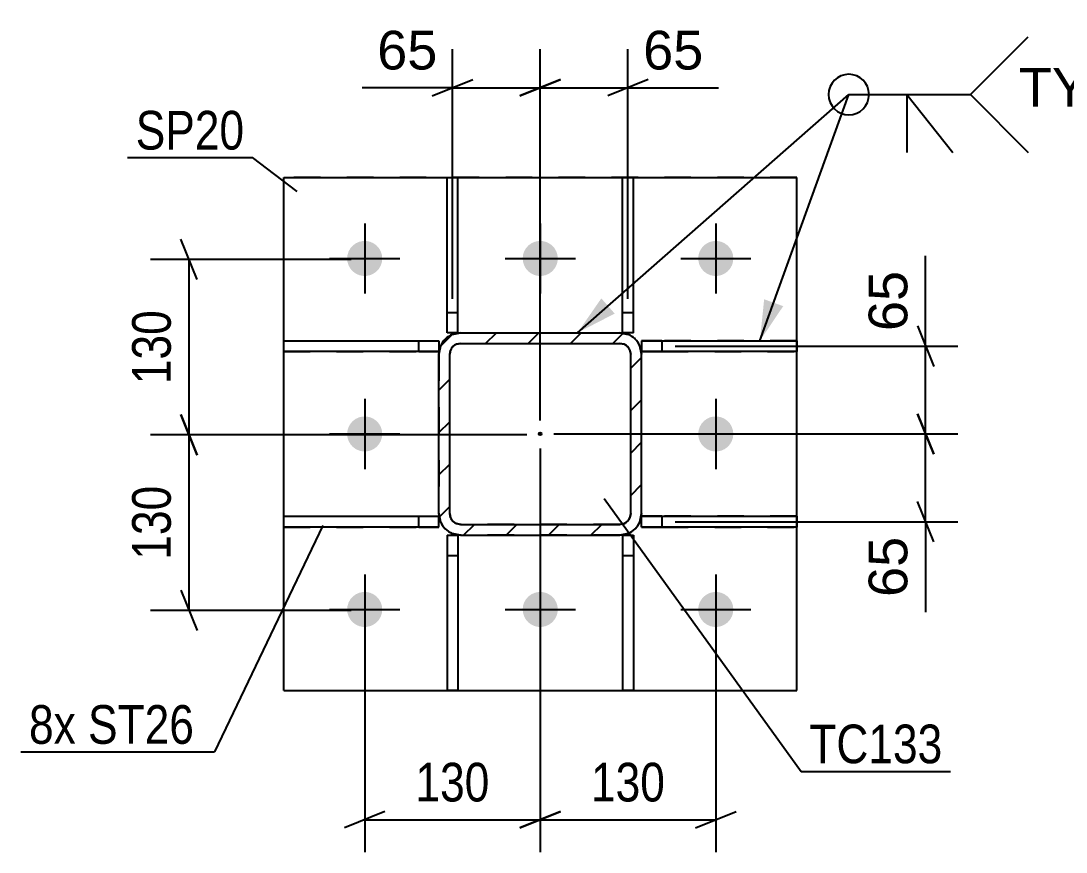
# Model space of a CAD drawing. Header units: millimetres. Extents: x 0 to 841, y 0 to 594.
# Drawn here: x 436.8 to 514.2, y 113.8 to 175.4 of the extents above; entities that cross this region are included whole.
import ezdxf

# ---------------------------------------------------------------- set-up
doc = ezdxf.new("R2010")
doc.units = ezdxf.units.MM
doc.linetypes.add('DXK_LINE_DOT2', pattern=[3.9198, 1.9599, -1.9599])
doc.linetypes.add('DXK_LINE_DOT3', pattern=[5.9187, 2.979, -0.9799, 0.9799, -0.9799])
doc.styles.add('Arial', font='ARIAL.TTF', dxfattribs={"height": 0.2})
doc.styles.add('Arial Narrow', font='ARIALN.TTF', dxfattribs={"height": 0.2})

# ---------------------------------------------------------------- blocks, each defined once
blk = doc.blocks.new('Part-318890688-5970 - 5917')
at = {"color": 2, "linetype": 'Continuous'}
for p, q in [((468.322, 152.267), (468.322, 163.767)), ((468.322, 163.767), (469.122, 163.767)), ((469.122, 152.267), (469.122, 163.767)), ((469.122, 152.267), (468.322, 152.267)), ((468.322, 152.267), (468.322, 152.267)), ((469.122, 152.267), (469.122, 152.267))]:
    blk.add_line(p, q, dxfattribs=at)
at = {"color": 7, "linetype": 'DXK_LINE_DOT2'}
for p, q in [((468.322, 153.767), (469.122, 153.767)), ((469.122, 152.267), (468.322, 152.267)), ((468.322, 152.267), (468.322, 152.267)), ((469.122, 152.267), (469.122, 152.267))]:
    blk.add_line(p, q, dxfattribs=at)
blk = doc.blocks.new('Part-318890688-5960 - 5917')
at = {"color": 2, "linetype": 'Continuous'}
for p, q in [((482.722, 151.667), (482.722, 151.667)), ((482.722, 151.667), (494.222, 151.667)), ((482.722, 151.667), (482.722, 150.867)), ((494.222, 151.667), (494.222, 150.867)), ((494.222, 150.867), (482.722, 150.867))]:
    blk.add_line(p, q, dxfattribs=at)
at = {"color": 7, "linetype": 'DXK_LINE_DOT2'}
for p, q in [((484.222, 151.667), (482.722, 151.667)), ((494.222, 151.667), (484.222, 151.667)), ((484.222, 151.667), (484.222, 150.867)), ((482.722, 150.867), (484.222, 150.867)), ((484.222, 150.867), (494.222, 150.867))]:
    blk.add_line(p, q, dxfattribs=at)
blk = doc.blocks.new('Bolt-318890688-5928 - 5917')
at = {"linetype": 'Continuous'}
for points in [[(463.522, 157.767), (463.494, 157.496), (463.41, 157.238), (463.274, 157.002), (463.092, 156.8), (462.872, 156.641), (462.624, 156.53), (462.358, 156.474), (462.086, 156.474), (461.82, 156.53), (461.572, 156.641), (461.352, 156.8), (461.17, 157.002), (461.034, 157.238), (460.95, 157.496), (460.922, 157.767), (460.95, 158.037), (461.034, 158.295), (461.17, 158.531), (461.352, 158.733), (461.572, 158.892), (461.82, 159.003), (462.086, 159.059), (462.358, 159.059), (462.624, 159.003), (462.872, 158.892), (463.092, 158.733), (463.274, 158.531), (463.41, 158.295), (463.494, 158.037)], [(476.522, 157.767), (476.494, 157.496), (476.41, 157.238), (476.274, 157.002), (476.092, 156.8), (475.872, 156.641), (475.624, 156.53), (475.358, 156.474), (475.086, 156.474), (474.82, 156.53), (474.572, 156.641), (474.352, 156.8), (474.17, 157.002), (474.034, 157.238), (473.95, 157.496), (473.922, 157.767), (473.95, 158.037), (474.034, 158.295), (474.17, 158.531), (474.352, 158.733), (474.572, 158.892), (474.82, 159.003), (475.086, 159.059), (475.358, 159.059), (475.624, 159.003), (475.872, 158.892), (476.092, 158.733), (476.274, 158.531), (476.41, 158.295), (476.494, 158.037)], [(489.522, 157.767), (489.494, 157.496), (489.41, 157.238), (489.274, 157.002), (489.092, 156.8), (488.872, 156.641), (488.624, 156.53), (488.358, 156.474), (488.086, 156.474), (487.82, 156.53), (487.572, 156.641), (487.352, 156.8), (487.17, 157.002), (487.034, 157.238), (486.95, 157.496), (486.922, 157.767), (486.95, 158.037), (487.034, 158.295), (487.17, 158.531), (487.352, 158.733), (487.572, 158.892), (487.82, 159.003), (488.086, 159.059), (488.358, 159.059), (488.624, 159.003), (488.872, 158.892), (489.092, 158.733), (489.274, 158.531), (489.41, 158.295), (489.494, 158.037)], [(463.522, 144.767), (463.494, 144.496), (463.41, 144.238), (463.274, 144.002), (463.092, 143.8), (462.872, 143.641), (462.624, 143.53), (462.358, 143.474), (462.086, 143.474), (461.82, 143.53), (461.572, 143.641), (461.352, 143.8), (461.17, 144.002), (461.034, 144.238), (460.95, 144.496), (460.922, 144.767), (460.95, 145.037), (461.034, 145.295), (461.17, 145.531), (461.352, 145.733), (461.572, 145.892), (461.82, 146.003), (462.086, 146.059), (462.358, 146.059), (462.624, 146.003), (462.872, 145.892), (463.092, 145.733), (463.274, 145.531), (463.41, 145.295), (463.494, 145.037)], [(489.522, 144.767), (489.494, 144.496), (489.41, 144.238), (489.274, 144.002), (489.092, 143.8), (488.872, 143.641), (488.624, 143.53), (488.358, 143.474), (488.086, 143.474), (487.82, 143.53), (487.572, 143.641), (487.352, 143.8), (487.17, 144.002), (487.034, 144.238), (486.95, 144.496), (486.922, 144.767), (486.95, 145.037), (487.034, 145.295), (487.17, 145.531), (487.352, 145.733), (487.572, 145.892), (487.82, 146.003), (488.086, 146.059), (488.358, 146.059), (488.624, 146.003), (488.872, 145.892), (489.092, 145.733), (489.274, 145.531), (489.41, 145.295), (489.494, 145.037)], [(463.522, 131.767), (463.494, 131.496), (463.41, 131.238), (463.274, 131.002), (463.092, 130.8), (462.872, 130.641), (462.624, 130.53), (462.358, 130.474), (462.086, 130.474), (461.82, 130.53), (461.572, 130.641), (461.352, 130.8), (461.17, 131.002), (461.034, 131.238), (460.95, 131.496), (460.922, 131.767), (460.95, 132.037), (461.034, 132.295), (461.17, 132.531), (461.352, 132.733), (461.572, 132.892), (461.82, 133.003), (462.086, 133.059), (462.358, 133.059), (462.624, 133.003), (462.872, 132.892), (463.092, 132.733), (463.274, 132.531), (463.41, 132.295), (463.494, 132.037)], [(476.522, 131.767), (476.494, 131.496), (476.41, 131.238), (476.274, 131.002), (476.092, 130.8), (475.872, 130.641), (475.624, 130.53), (475.358, 130.474), (475.086, 130.474), (474.82, 130.53), (474.572, 130.641), (474.352, 130.8), (474.17, 131.002), (474.034, 131.238), (473.95, 131.496), (473.922, 131.767), (473.95, 132.037), (474.034, 132.295), (474.17, 132.531), (474.352, 132.733), (474.572, 132.892), (474.82, 133.003), (475.086, 133.059), (475.358, 133.059), (475.624, 133.003), (475.872, 132.892), (476.092, 132.733), (476.274, 132.531), (476.41, 132.295), (476.494, 132.037)], [(489.522, 131.767), (489.494, 131.496), (489.41, 131.238), (489.274, 131.002), (489.092, 130.8), (488.872, 130.641), (488.624, 130.53), (488.358, 130.474), (488.086, 130.474), (487.82, 130.53), (487.572, 130.641), (487.352, 130.8), (487.17, 131.002), (487.034, 131.238), (486.95, 131.496), (486.922, 131.767), (486.95, 132.037), (487.034, 132.295), (487.17, 132.531), (487.352, 132.733), (487.572, 132.892), (487.82, 133.003), (488.086, 133.059), (488.358, 133.059), (488.624, 133.003), (488.872, 132.892), (489.092, 132.733), (489.274, 132.531), (489.41, 132.295), (489.494, 132.037)]]:
    blk.add_hatch(color=1, dxfattribs=at).paths.add_polyline_path(points)
at = {"color": 1, "linetype": 'Continuous'}
for p, q in [((462.222, 160.366), (462.222, 155.166)), ((475.222, 160.366), (475.222, 155.166)), ((488.222, 160.366), (488.222, 155.166)), ((459.622, 157.766), (464.822, 157.766)), ((472.622, 157.766), (477.822, 157.766)), ((485.622, 157.766), (490.822, 157.766)), ((462.222, 147.366), (462.222, 142.166)), ((488.222, 147.366), (488.222, 142.166)), ((459.622, 144.766), (464.822, 144.766)), ((485.622, 144.766), (490.822, 144.766)), ((462.222, 134.366), (462.222, 129.166)), ((475.222, 134.366), (475.222, 129.166)), ((488.222, 134.366), (488.222, 129.166)), ((459.622, 131.766), (464.822, 131.766)), ((472.622, 131.766), (477.822, 131.766)), ((485.622, 131.766), (490.822, 131.766))]:
    blk.add_line(p, q, dxfattribs=at)
blk = doc.blocks.new('Part-318890688-5950 - 5917')
at = {"color": 2, "linetype": 'Continuous'}
for p, q in [((456.222, 150.867), (456.222, 151.667)), ((456.222, 151.667), (467.722, 151.667)), ((467.722, 151.667), (467.722, 150.867)), ((467.722, 150.867), (456.222, 150.867)), ((467.722, 150.867), (467.722, 150.867))]:
    blk.add_line(p, q, dxfattribs=at)
at = {"color": 7, "linetype": 'DXK_LINE_DOT2'}
for p, q in [((456.222, 151.667), (466.222, 151.667)), ((466.222, 150.867), (466.222, 151.667)), ((466.222, 151.667), (467.722, 151.667)), ((456.222, 150.867), (466.222, 150.867)), ((466.222, 150.867), (467.722, 150.867)), ((467.722, 150.867), (467.722, 150.867))]:
    blk.add_line(p, q, dxfattribs=at)
blk = doc.blocks.new('Part-318890688-5955 - 5917')
at = {"color": 2, "linetype": 'Continuous'}
for p, q in [((456.222, 137.867), (456.222, 138.667)), ((456.222, 138.667), (467.722, 138.667)), ((467.722, 137.867), (467.722, 138.667)), ((467.722, 137.867), (456.222, 137.867)), ((467.722, 137.867), (467.722, 137.867))]:
    blk.add_line(p, q, dxfattribs=at)
at = {"color": 7, "linetype": 'DXK_LINE_DOT2'}
for p, q in [((456.222, 138.667), (466.222, 138.667)), ((466.222, 137.867), (466.222, 138.667)), ((466.222, 138.667), (467.722, 138.667)), ((456.222, 137.867), (466.222, 137.867)), ((466.222, 137.867), (467.722, 137.867)), ((467.722, 137.867), (467.722, 137.867))]:
    blk.add_line(p, q, dxfattribs=at)
blk = doc.blocks.new('Part-318890688-5965 - 5917')
at = {"color": 2, "linetype": 'Continuous'}
for p, q in [((482.722, 138.667), (482.722, 138.667)), ((482.722, 138.667), (494.222, 138.667)), ((482.722, 137.867), (482.722, 138.667)), ((494.222, 138.667), (494.222, 137.867)), ((494.222, 137.867), (482.722, 137.867))]:
    blk.add_line(p, q, dxfattribs=at)
at = {"color": 7, "linetype": 'DXK_LINE_DOT2'}
for p, q in [((484.222, 138.667), (482.722, 138.667)), ((494.222, 138.667), (484.222, 138.667)), ((484.222, 138.667), (484.222, 137.867)), ((482.722, 137.867), (482.722, 137.867)), ((482.722, 137.867), (484.222, 137.867)), ((484.222, 137.867), (494.222, 137.867))]:
    blk.add_line(p, q, dxfattribs=at)
blk = doc.blocks.new('Part-318890688-5975 - 5917')
at = {"color": 2, "linetype": 'Continuous'}
for p, q in [((481.321, 152.267), (481.321, 163.767)), ((481.321, 163.767), (482.121, 163.767)), ((482.121, 152.267), (482.121, 163.767)), ((482.121, 152.267), (481.321, 152.267)), ((481.321, 152.267), (481.321, 152.267)), ((482.121, 152.267), (482.121, 152.267))]:
    blk.add_line(p, q, dxfattribs=at)
at = {"color": 7, "linetype": 'DXK_LINE_DOT2'}
for p, q in [((481.321, 153.767), (482.121, 153.767)), ((482.121, 152.267), (481.321, 152.267)), ((481.321, 152.267), (481.321, 152.267)), ((482.121, 152.267), (482.121, 152.267))]:
    blk.add_line(p, q, dxfattribs=at)
blk = doc.blocks.new('Part-318890688-5980 - 5917')
at = {"color": 2, "linetype": 'Continuous'}
for p, q in [((468.322, 137.267), (468.322, 137.267)), ((468.322, 137.267), (468.322, 125.767)), ((468.322, 137.267), (469.122, 137.267)), ((469.122, 137.267), (469.122, 137.267)), ((469.122, 137.267), (469.122, 125.767)), ((469.122, 125.767), (468.322, 125.767))]:
    blk.add_line(p, q, dxfattribs=at)
at = {"color": 7, "linetype": 'DXK_LINE_DOT2'}
for p, q in [((468.322, 137.267), (469.122, 137.267)), ((468.322, 135.767), (469.122, 135.767))]:
    blk.add_line(p, q, dxfattribs=at)
blk = doc.blocks.new('Part-318890688-5985 - 5917')
at = {"color": 2, "linetype": 'Continuous'}
for p, q in [((481.321, 137.267), (481.321, 137.267)), ((481.321, 137.267), (481.321, 125.767)), ((481.321, 137.267), (482.121, 137.267)), ((482.121, 137.267), (482.121, 137.267)), ((482.121, 137.267), (482.121, 125.767)), ((482.121, 125.767), (481.321, 125.767))]:
    blk.add_line(p, q, dxfattribs=at)
at = {"color": 7, "linetype": 'DXK_LINE_DOT2'}
for p, q in [((481.321, 137.267), (482.121, 137.267)), ((481.321, 135.767), (482.121, 135.767))]:
    blk.add_line(p, q, dxfattribs=at)
blk = doc.blocks.new('Part-318890688-6032 - 5917')
at = {"color": 2, "linetype": 'Continuous'}
for p, q in [((456.222, 163.766), (456.222, 163.767)), ((456.222, 163.767), (494.222, 163.767)), ((456.222, 125.766), (456.222, 163.767)), ((494.222, 163.767), (494.222, 163.766)), ((494.222, 125.766), (494.222, 163.767)), ((456.222, 125.767), (494.222, 125.767))]:
    blk.add_line(p, q, dxfattribs=at)
at = {"color": 7, "linetype": 'DXK_LINE_DOT2'}
for p, q in [((494.222, 163.766), (456.222, 163.766)), ((456.222, 125.767), (456.222, 125.766)), ((456.222, 125.766), (494.222, 125.766)), ((494.222, 125.767), (494.222, 125.766))]:
    blk.add_line(p, q, dxfattribs=at)
blk = doc.blocks.new('Part-318890688-6041 - 5917')
at = {"linetype": 'Continuous'}
h = blk.add_hatch(dxfattribs=at)
h.set_pattern_fill('', scale=0.7, style=0, pattern_type=0)
h.set_pattern_definition([(45, (468.7097, 152.1452), (-1.57154, 1.57154), [])])
h.paths.add_polyline_path([(469.322, 152.267), (468.71, 152.145), (468.191, 151.798), (467.844, 151.279), (467.722, 150.667), (467.722, 138.867), (467.844, 138.255), (468.191, 137.736), (468.71, 137.389), (469.322, 137.267), (481.122, 137.267), (481.734, 137.389), (482.253, 137.736), (482.6, 138.255), (482.722, 138.867), (482.722, 150.667), (482.6, 151.279), (482.253, 151.798), (481.734, 152.145), (481.122, 152.267)])
h.paths.add_polyline_path([(481.122, 151.467), (481.428, 151.406), (481.688, 151.233), (481.861, 150.973), (481.922, 150.667), (481.922, 138.867), (481.861, 138.561), (481.688, 138.301), (481.428, 138.128), (481.122, 138.067), (469.322, 138.067), (469.016, 138.128), (468.756, 138.301), (468.583, 138.561), (468.522, 138.867), (468.522, 150.667), (468.583, 150.973), (468.756, 151.233), (469.016, 151.406), (469.322, 151.467)])
blk.add_hatch(color=246, dxfattribs=at).paths.add_polyline_path([(475.222, 144.667, -1), (475.222, 144.867, -1)])
at = {"color": 7, "linetype": 'DXK_LINE_DOT2'}
for p, q in [((468.71, 152.145), (469.322, 152.267)), ((469.322, 152.267), (481.122, 152.267)), ((481.122, 152.267), (481.734, 152.145)), ((467.722, 150.667), (467.844, 151.279)), ((468.583, 150.973), (468.522, 150.667)), ((469.322, 151.467), (469.016, 151.406)), ((469.322, 151.467), (481.122, 151.467)), ((481.428, 151.406), (481.122, 151.467)), ((481.922, 150.667), (481.861, 150.973)), ((482.6, 151.279), (482.722, 150.667)), ((467.722, 150.667), (467.722, 138.867)), ((468.522, 138.867), (468.522, 150.667)), ((481.922, 138.867), (481.922, 150.667)), ((482.722, 138.867), (482.722, 150.667)), ((467.844, 138.254), (467.722, 138.867)), ((468.522, 138.867), (468.583, 138.56)), ((481.861, 138.56), (481.922, 138.867)), ((482.722, 138.867), (482.6, 138.254)), ((469.016, 138.127), (469.322, 138.067)), ((481.122, 138.067), (469.322, 138.067)), ((481.122, 138.067), (481.428, 138.127)), ((469.322, 137.267), (468.71, 137.388)), ((481.122, 137.267), (469.322, 137.267)), ((481.734, 137.388), (481.122, 137.267))]:
    blk.add_line(p, q, dxfattribs=at)
at = {"color": 2, "linetype": 'Continuous'}
for p, q in [((469.322, 152.267), (468.71, 152.145)), ((469.322, 152.267), (469.322, 152.267)), ((469.322, 152.267), (481.122, 152.267)), ((481.122, 152.267), (481.122, 152.267)), ((481.734, 152.145), (481.122, 152.267)), ((467.844, 151.279), (467.722, 150.667)), ((468.522, 150.667), (468.583, 150.973)), ((469.016, 151.406), (469.322, 151.467)), ((469.322, 151.467), (469.322, 151.467)), ((469.322, 151.467), (481.122, 151.467)), ((481.122, 151.467), (481.122, 151.467)), ((481.122, 151.467), (481.428, 151.406)), ((481.861, 150.973), (481.922, 150.667)), ((482.722, 150.667), (482.6, 151.279)), ((467.722, 150.667), (467.722, 150.667)), ((467.722, 138.867), (467.722, 150.667)), ((468.522, 150.667), (468.522, 150.667)), ((468.522, 138.867), (468.522, 150.667)), ((481.922, 150.667), (481.922, 150.667)), ((481.922, 138.867), (481.922, 150.667)), ((482.722, 150.667), (482.722, 150.667)), ((482.722, 138.867), (482.722, 150.667)), ((467.722, 138.867), (467.722, 138.867)), ((467.722, 138.867), (467.844, 138.255)), ((468.522, 138.867), (468.522, 138.867)), ((468.583, 138.561), (468.522, 138.867)), ((481.922, 138.867), (481.861, 138.561)), ((481.922, 138.867), (481.922, 138.867)), ((482.6, 138.255), (482.722, 138.867)), ((482.722, 138.867), (482.722, 138.867)), ((469.322, 138.067), (469.016, 138.128)), ((469.322, 138.067), (469.322, 138.067)), ((469.322, 138.067), (481.122, 138.067)), ((481.428, 138.128), (481.122, 138.067)), ((481.122, 138.067), (481.122, 138.067)), ((468.71, 137.389), (469.322, 137.267)), ((469.322, 137.267), (469.322, 137.267)), ((469.322, 137.267), (481.122, 137.267)), ((481.122, 137.267), (481.734, 137.389)), ((481.122, 137.267), (481.122, 137.267))]:
    blk.add_line(p, q, dxfattribs=at)
at = {"color": 7, "linetype": 'DXK_LINE_DOT3'}
blk.add_line((475.222, 144.767), (475.222, 144.766), dxfattribs=at)
at = {"color": 246, "linetype": 'DXK_LINE_DOT2'}
blk.add_line((475.222, 144.767), (475.222, 144.766), dxfattribs=at)
at = {"color": 246, "linetype": 'Continuous'}
blk.add_circle((475.222, 144.767), 0.1, dxfattribs=at)
at = {"color": 7, "linetype": 'DXK_LINE_DOT2'}
for centre, radius, start, end in [((469.322, 150.667), 1.6, 112.5, 157.5), ((481.122, 150.667), 1.6, 22.5, 67.5), ((469.322, 150.667), 0.8, 112.5, 157.5), ((481.122, 150.667), 0.8, 22.5, 67.5), ((469.322, 138.867), 0.8, 202.5, 247.5), ((481.122, 138.867), 0.8, 292.5, 337.5), ((469.322, 138.867), 1.6, 202.5, 247.5), ((481.122, 138.867), 1.6, 292.5, 337.5)]:
    blk.add_arc(centre, radius, start, end, dxfattribs=at)
at = {"color": 2, "linetype": 'Continuous'}
for centre, radius, start, end in [((469.322, 150.667), 1.6, 112.5, 157.5), ((481.122, 150.667), 1.6, 22.5, 67.5), ((469.322, 150.667), 0.8, 112.5, 157.5), ((481.122, 150.667), 0.8, 22.5, 67.5), ((469.322, 138.867), 0.8, 202.5, 247.5), ((481.122, 138.867), 0.8, 292.5, 337.5), ((469.322, 138.867), 1.6, 202.5, 247.5), ((481.122, 138.867), 1.6, 292.5, 337.5)]:
    blk.add_arc(centre, radius, start, end, dxfattribs=at)
blk = doc.blocks.new('StraightDimension-318890688-6078 - 5917')
at = {"color": 7, "linetype": 'Continuous'}
for p, q in [((475.222, 143.699), (475.222, 113.794)), ((462.222, 130.699), (462.222, 113.794)), ((463.722, 116.794), (460.722, 115.594)), ((462.222, 116.194), (475.222, 116.194)), ((473.722, 115.594), (476.722, 116.794))]:
    blk.add_line(p, q, dxfattribs=at)
at = {"color": 0}
blk.add_wipeout([(472.065, 116.944), (472.065, 121.144), (465.38, 121.144), (465.38, 116.944)], dxfattribs=at)
at = {"color": 3, "style": 'Arial Narrow'}
blk.add_text('130', height=2.8633, dxfattribs=at).set_placement((465.98, 117.544))
blk = doc.blocks.new('StraightDimension-318890688-6074 - 5917')
at = {"color": 7, "linetype": 'Continuous'}
for p, q in [((449.811, 156.199), (448.611, 159.199)), ((461.222, 157.699), (446.361, 157.699)), ((449.211, 144.699), (449.211, 157.699)), ((448.611, 146.199), (449.811, 143.199)), ((474.222, 144.699), (446.361, 144.699))]:
    blk.add_line(p, q, dxfattribs=at)
at = {"color": 0}
blk.add_wipeout([(448.461, 154.541), (444.261, 154.541), (444.261, 147.856), (448.461, 147.856)], dxfattribs=at)
at = {"color": 3, "style": 'Arial Narrow'}
blk.add_text('130', height=2.8633, rotation=90.00021, dxfattribs=at).set_placement((447.861, 148.456))
blk = doc.blocks.new('StraightDimension-318890688-6048 - 5917')
at = {"color": 7, "linetype": 'Continuous'}
for p, q in [((475.222, 145.768), (475.222, 173.263)), ((481.721, 154.767), (481.721, 173.263)), ((473.722, 169.813), (476.722, 171.013)), ((475.222, 170.413), (481.721, 170.413)), ((483.221, 171.013), (480.221, 169.813)), ((481.721, 170.413), (488.419, 170.413)), ((481.721, 170.413), (488.419, 170.413))]:
    blk.add_line(p, q, dxfattribs=at)
at = {"color": 0}
blk.add_wipeout([(487.894, 171.163), (487.894, 175.363), (482.246, 175.363), (482.246, 171.163)], dxfattribs=at)
at = {"color": 3, "style": 'Arial'}
blk.add_text('65', height=2.8652, dxfattribs=at).set_placement((482.846, 171.763))
blk = doc.blocks.new('StraightDimension-318890688-6054 - 5917')
at = {"color": 7, "linetype": 'Continuous'}
for p, q in [((468.722, 154.767), (468.722, 173.263)), ((475.222, 145.768), (475.222, 173.263)), ((468.722, 170.413), (462.025, 170.413)), ((468.722, 170.413), (462.025, 170.413)), ((467.222, 169.813), (470.222, 171.013)), ((468.722, 170.413), (475.222, 170.413)), ((476.722, 171.013), (473.722, 169.813))]:
    blk.add_line(p, q, dxfattribs=at)
at = {"color": 0}
blk.add_wipeout([(468.197, 171.163), (468.197, 175.363), (462.55, 175.363), (462.55, 171.163)], dxfattribs=at)
at = {"color": 3, "style": 'Arial'}
blk.add_text('65', height=2.8652, dxfattribs=at).set_placement((463.15, 171.763))
blk = doc.blocks.new('StraightDimension-318890688-6061 - 5917')
at = {"color": 7, "linetype": 'Continuous'}
for p, q in [((503.16, 146.268), (504.36, 143.268)), ((476.222, 144.768), (506.16, 144.768)), ((503.76, 138.267), (503.76, 144.768)), ((504.36, 136.767), (503.16, 139.767)), ((485.222, 138.267), (506.16, 138.267)), ((503.76, 138.267), (503.76, 131.569)), ((503.76, 138.267), (503.76, 131.569))]:
    blk.add_line(p, q, dxfattribs=at)
at = {"color": 0}
blk.add_wipeout([(503.01, 137.742), (498.81, 137.742), (498.81, 132.094), (503.01, 132.094)], dxfattribs=at)
at = {"color": 3, "style": 'Arial'}
blk.add_text('65', height=2.8652, rotation=90.00021, dxfattribs=at).set_placement((502.41, 132.694))
blk = doc.blocks.new('StraightDimension-318890688-6067 - 5917')
at = {"color": 7, "linetype": 'Continuous'}
for p, q in [((503.76, 151.267), (503.76, 157.964)), ((503.76, 151.267), (503.76, 157.964)), ((503.16, 152.767), (504.36, 149.767)), ((485.222, 151.267), (506.16, 151.267)), ((503.76, 144.768), (503.76, 151.267)), ((504.36, 143.268), (503.16, 146.268)), ((476.222, 144.768), (506.16, 144.768))]:
    blk.add_line(p, q, dxfattribs=at)
at = {"color": 0}
blk.add_wipeout([(503.01, 157.439), (498.81, 157.439), (498.81, 151.792), (503.01, 151.792)], dxfattribs=at)
at = {"color": 3, "style": 'Arial'}
blk.add_text('65', height=2.8652, rotation=90.00021, dxfattribs=at).set_placement((502.41, 152.392))
blk = doc.blocks.new('StraightDimension-318890688-6075 - 5917')
at = {"color": 7, "linetype": 'Continuous'}
for p, q in [((449.811, 143.199), (448.611, 146.199)), ((474.222, 144.699), (446.361, 144.699)), ((449.211, 131.699), (449.211, 144.699)), ((448.611, 133.199), (449.811, 130.199)), ((461.222, 131.699), (446.361, 131.699))]:
    blk.add_line(p, q, dxfattribs=at)
at = {"color": 0}
blk.add_wipeout([(448.461, 141.541), (444.261, 141.541), (444.261, 134.856), (448.461, 134.856)], dxfattribs=at)
at = {"color": 3, "style": 'Arial Narrow'}
blk.add_text('130', height=2.8633, rotation=90.00021, dxfattribs=at).set_placement((447.861, 135.456))
blk = doc.blocks.new('StraightDimension-318890688-6077 - 5917')
at = {"color": 7, "linetype": 'Continuous'}
for p, q in [((475.222, 143.699), (475.222, 113.794)), ((488.222, 130.699), (488.222, 113.794)), ((476.722, 116.794), (473.722, 115.594)), ((475.222, 116.194), (488.222, 116.194)), ((486.722, 115.594), (489.722, 116.794))]:
    blk.add_line(p, q, dxfattribs=at)
at = {"color": 0}
blk.add_wipeout([(485.065, 116.944), (485.065, 121.144), (478.38, 121.144), (478.38, 116.944)], dxfattribs=at)
at = {"color": 3, "style": 'Arial Narrow'}
blk.add_text('130', height=2.8633, dxfattribs=at).set_placement((478.98, 117.544))
blk = doc.blocks.new('Mark-318890688-6028 - 5917')
at = {"color": 30, "linetype": 'Continuous'}
for p in [(444.665, 165.234), (457.214, 162.714)]:
    blk.add_line(p, (453.904, 165.234), dxfattribs=at)
at = {"color": 0}
blk.add_wipeout([(453.304, 165.834), (453.304, 168.834), (445.265, 168.834), (445.265, 165.834)], dxfattribs=at)
blk.add_wipeout([(453.304, 165.834), (453.304, 168.834), (445.265, 168.834), (445.265, 165.834)], dxfattribs=at)
at = {"color": 3, "style": 'Arial Narrow'}
blk.add_text('SP20', height=2.8633, dxfattribs=at).set_placement((445.265, 165.834))
blk = doc.blocks.new('Mark-318890688-6037 - 5917')
at = {"color": 30, "linetype": 'Continuous'}
for p, q in [((479.955, 139.986), (494.549, 119.776)), ((494.549, 119.776), (505.614, 119.776))]:
    blk.add_line(p, q, dxfattribs=at)
at = {"color": 0}
blk.add_wipeout([(505.014, 120.376), (505.014, 123.376), (495.149, 123.376), (495.149, 120.376)], dxfattribs=at)
blk.add_wipeout([(505.014, 120.376), (505.014, 123.376), (495.149, 123.376), (495.149, 120.376)], dxfattribs=at)
at = {"color": 3, "style": 'Arial Narrow'}
blk.add_text('TC133', height=2.8633, dxfattribs=at).set_placement((495.149, 120.376))
blk = doc.blocks.new('WeldMark-318890688-6079 - 5917')
at = {"linetype": 'Continuous'}
for points in [[(480.735, 153.683), (477.986, 152.267), (479.745, 154.81)], [(493.215, 154.234), (491.491, 151.667), (491.804, 154.743)]]:
    blk.add_hatch(color=30, dxfattribs=at).paths.add_polyline_path(points)
at = {"color": 30, "linetype": 'Continuous'}
for p, q in [((477.986, 152.267), (498.074, 169.908)), ((491.491, 151.667), (498.074, 169.908)), ((498.074, 169.908), (507.074, 169.908))]:
    blk.add_line(p, q, dxfattribs=at)
at = {"color": 3, "linetype": 'Continuous'}
for q in [(505.788, 165.623), (502.359, 165.623)]:
    blk.add_line((502.359, 169.908), q, dxfattribs=at)
for start, end in [(90, 270), (270, 90)]:
    blk.add_arc((498.074, 169.908), 1.5, start, end, dxfattribs=at)
at = {"color": 0, "linetype": 'Continuous'}
blk.add_wipeout([(518.449, 169.008), (518.449, 172.008), (510.674, 172.008), (510.674, 169.008)], dxfattribs=at)
blk.add_wipeout([(518.449, 169.008), (518.449, 172.008), (510.674, 172.008), (510.674, 169.008)], dxfattribs=at)
at = {"color": 3, "linetype": 'Continuous'}
for q in [(511.359, 174.194), (511.359, 165.623)]:
    blk.add_line((507.074, 169.908), q, dxfattribs=at)
at = {"color": 3, "linetype": 'Continuous', "style": 'Arial'}
blk.add_text('TYP', height=2.8652, dxfattribs=at).set_placement((510.674, 169.008))
blk = doc.blocks.new('MarkSet-318890688-6136 - 5917')
at = {"color": 30, "linetype": 'Continuous'}
for p in [(459.122, 137.983), (436.761, 121.216)]:
    blk.add_line(p, (451.087, 121.216), dxfattribs=at)
at = {"color": 0}
for points in [[(440.833, 121.816), (440.833, 124.816), (437.361, 124.816), (437.361, 121.816)], [(449.587, 121.816), (449.587, 124.816), (441.733, 124.816), (441.733, 121.816)]]:
    blk.add_wipeout(points, dxfattribs=at)
for points in [[(440.833, 121.816), (440.833, 124.816), (437.361, 124.816), (437.361, 121.816)], [(449.587, 121.816), (449.587, 124.816), (441.733, 124.816), (441.733, 121.816)]]:
    blk.add_wipeout(points, dxfattribs=at)
at = {"color": 3, "style": 'Arial Narrow'}
for s, p in [('8x', (437.361, 121.816)), ('ST26', (441.733, 121.816))]:
    blk.add_text(s, height=2.8633, dxfattribs=at).set_placement(p)

msp = doc.modelspace()

# ---------------------------------------------------------------- block references
for name in ['Part-318890688-6032 - 5917', 'Part-318890688-5970 - 5917', 'Part-318890688-5975 - 5917', 'Bolt-318890688-5928 - 5917', 'Part-318890688-6041 - 5917', 'Part-318890688-5950 - 5917', 'Part-318890688-5960 - 5917', 'Part-318890688-5955 - 5917', 'Part-318890688-5965 - 5917', 'Part-318890688-5980 - 5917', 'Part-318890688-5985 - 5917']:
    msp.add_blockref(name, (0, 0))

# ---------------------------------------------------------------- next in the draw order: block references
for name in ['Mark-318890688-6028 - 5917', 'StraightDimension-318890688-6078 - 5917']:
    msp.add_blockref(name, (0, 0))

# ---------------------------------------------------------------- next in the draw order: block references
msp.add_blockref('StraightDimension-318890688-6074 - 5917', (0, 0))

# ---------------------------------------------------------------- next in the draw order: block references
msp.add_blockref('StraightDimension-318890688-6048 - 5917', (0, 0))

# ---------------------------------------------------------------- next in the draw order: block references
msp.add_blockref('StraightDimension-318890688-6054 - 5917', (0, 0))

# ---------------------------------------------------------------- next in the draw order: block references
for name in ['StraightDimension-318890688-6075 - 5917', 'StraightDimension-318890688-6061 - 5917']:
    msp.add_blockref(name, (0, 0))

# ---------------------------------------------------------------- next in the draw order: block references
for name in ['StraightDimension-318890688-6067 - 5917', 'MarkSet-318890688-6136 - 5917']:
    msp.add_blockref(name, (0, 0))

# ---------------------------------------------------------------- next in the draw order: block references
for name in ['WeldMark-318890688-6079 - 5917', 'StraightDimension-318890688-6077 - 5917']:
    msp.add_blockref(name, (0, 0))

# ---------------------------------------------------------------- next in the draw order: block references
msp.add_blockref('Mark-318890688-6037 - 5917', (0, 0))

doc.saveas('drawing.dxf')
